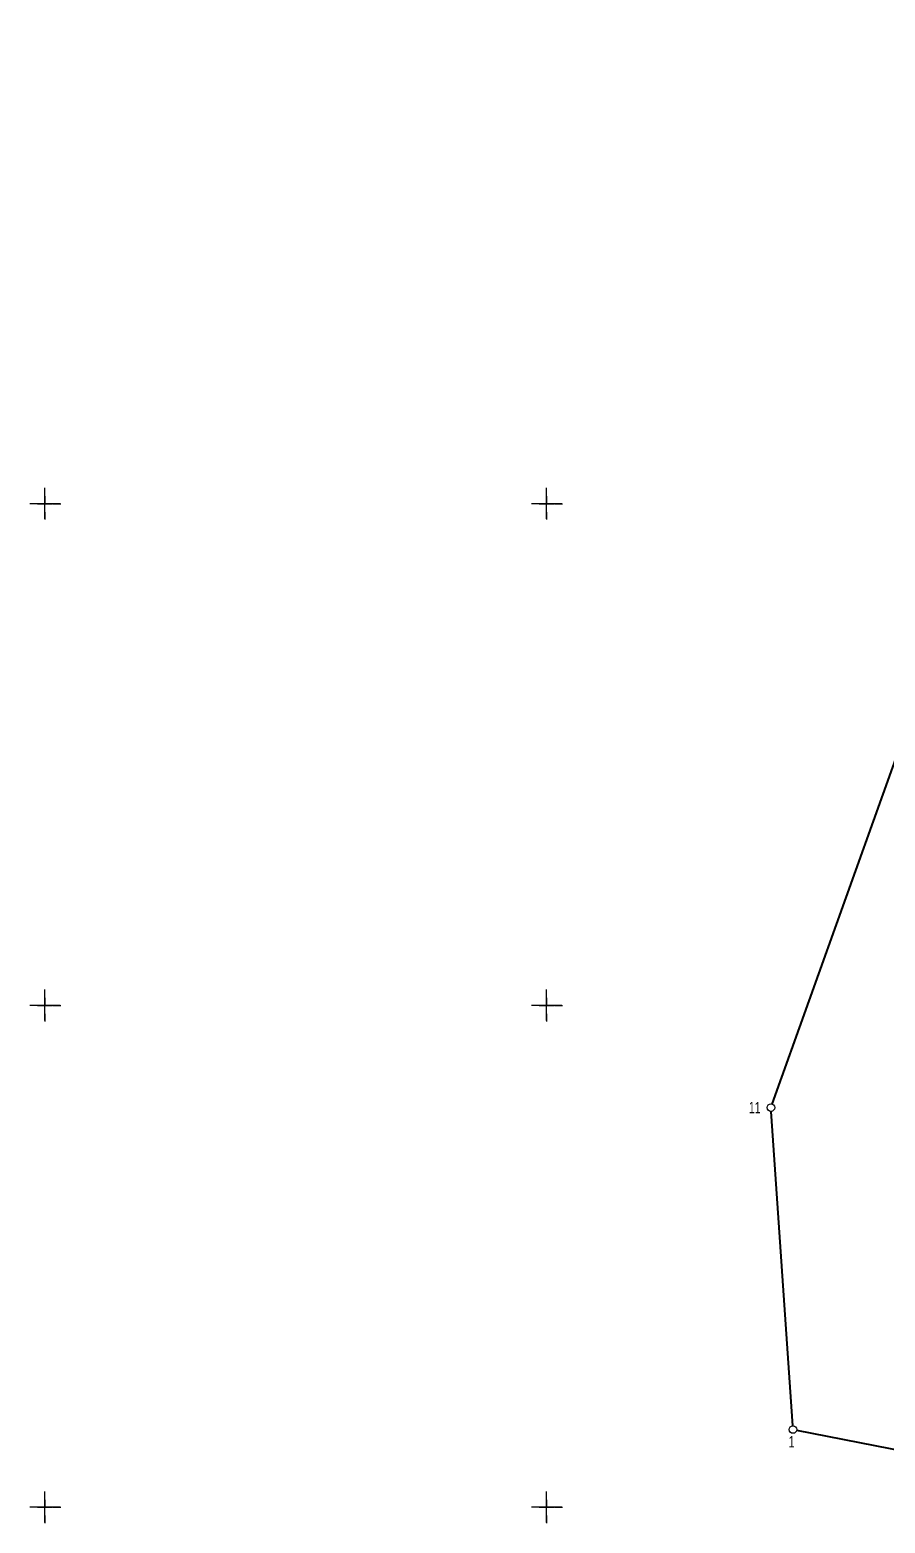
# Model space of a CAD drawing. Header units: millimetres. Extents: x 3232994 to 6468300, y 5635141 to 11269398.
# Drawn here: x 3232994 to 3233335, y 5635194 to 5635789 of the extents above; entities that cross this region are included whole.
import ezdxf
from ezdxf.enums import TextEntityAlignment as Align

# ---------------------------------------------------------------- set-up
doc = ezdxf.new("R2010")
doc.units = ezdxf.units.MM
doc.header["$LTSCALE"] = 2
for name, color, linetype in [('Гірничий відвід', 7, 'Continuous'), ('ИМЕНА', 7, 'Continuous'), ('кресты', 7, 'Continuous')]:
    doc.layers.add(name, color=color, linetype=linetype)
doc.styles.add('grad', font='grad.shx')

msp = doc.modelspace()

# ---------------------------------------------------------------- linework, layer by layer
at = {"layer": 'Гірничий відвід', "color": 7, "linetype": 'Continuous', "lineweight": 40}
for points in [[(3233289.93, 5635360.72), (3233466.87, 5635855.06)], [(3233298.08, 5635232.49), (3233289.53, 5635357.79)], [(3233299.66, 5635230.69), (3233486.33, 5635194.19)]]:
    msp.add_lwpolyline(points, dxfattribs=at)
at = {"layer": 'ИМЕНА', "color": 7}
for centre in [(3233289.42, 5635359.3), (3233298.18, 5635230.98)]:
    msp.add_circle(centre, 1.51, dxfattribs=at)
at = {"layer": 'кресты'}
for p, q in [((3233000, 5635600.32), (3233000, 5635606.33)), ((3233200, 5635600.32), (3233200, 5635606.33)), ((3233000, 5635600), (3232993.99, 5635600)), ((3233006.01, 5635600), (3233000, 5635600)), ((3233000, 5635593.99), (3233000, 5635600)), ((3233200, 5635600), (3233193.99, 5635600)), ((3233206.01, 5635600), (3233200, 5635600)), ((3233200, 5635593.99), (3233200, 5635600)), ((3233000, 5635400.32), (3233000, 5635406.33)), ((3233200, 5635400.32), (3233200, 5635406.33)), ((3233000, 5635400), (3232993.99, 5635400)), ((3233006.01, 5635400), (3233000, 5635400)), ((3233000, 5635393.99), (3233000, 5635400)), ((3233200, 5635400), (3233193.99, 5635400)), ((3233206.01, 5635400), (3233200, 5635400)), ((3233200, 5635393.99), (3233200, 5635400)), ((3233000, 5635200.32), (3233000, 5635206.33)), ((3233200, 5635200.32), (3233200, 5635206.33)), ((3233000, 5635200), (3232993.99, 5635200)), ((3233006.01, 5635200), (3233000, 5635200)), ((3233000, 5635193.99), (3233000, 5635200)), ((3233200, 5635200), (3233193.99, 5635200)), ((3233206.01, 5635200), (3233200, 5635200)), ((3233200, 5635193.99), (3233200, 5635200))]:
    msp.add_line(p, q, dxfattribs=at)
at = {"layer": 'кресты', "color": 7, "linetype": 'Continuous'}
for p, q in [((3233000, 5635597), (3233000, 5635603)), ((3233000, 5635597), (3233000, 5635603)), ((3233000, 5635603), (3233000, 5635600)), ((3233200, 5635597), (3233200, 5635603)), ((3233200, 5635597), (3233200, 5635603)), ((3233200, 5635603), (3233200, 5635600)), ((3232997, 5635600), (3233003, 5635600)), ((3232997, 5635600), (3233000, 5635600)), ((3233000, 5635600), (3233003, 5635600)), ((3233000, 5635596.67), (3233000, 5635593.67)), ((3233003.33, 5635600), (3233006.33, 5635600)), ((3233197, 5635600), (3233203, 5635600)), ((3233197, 5635600), (3233203, 5635600)), ((3233197, 5635600), (3233200, 5635600)), ((3233200, 5635596.67), (3233200, 5635593.67)), ((3233203.33, 5635600), (3233206.33, 5635600)), ((3232997, 5635400), (3233003, 5635400)), ((3232997, 5635400), (3233000, 5635400)), ((3233000, 5635397), (3233000, 5635403)), ((3233000, 5635397), (3233000, 5635403)), ((3233000, 5635403), (3233000, 5635400)), ((3233000, 5635400), (3233003, 5635400)), ((3233003.33, 5635400), (3233006.33, 5635400)), ((3233197, 5635400), (3233203, 5635400)), ((3233197, 5635400), (3233203, 5635400)), ((3233197, 5635400), (3233200, 5635400)), ((3233200, 5635397), (3233200, 5635403)), ((3233200, 5635397), (3233200, 5635403)), ((3233200, 5635403), (3233200, 5635400)), ((3233203.33, 5635400), (3233206.33, 5635400)), ((3233000, 5635396.67), (3233000, 5635393.67)), ((3233200, 5635396.67), (3233200, 5635393.67)), ((3233000, 5635197), (3233000, 5635203)), ((3233000, 5635197), (3233000, 5635203)), ((3233000, 5635203), (3233000, 5635200)), ((3233200, 5635197), (3233200, 5635203)), ((3233200, 5635197), (3233200, 5635203)), ((3233200, 5635203), (3233200, 5635200)), ((3232997, 5635200), (3233003, 5635200)), ((3232997, 5635200), (3233000, 5635200)), ((3233000, 5635200), (3233003, 5635200)), ((3233000, 5635196.67), (3233000, 5635193.67)), ((3233003.33, 5635200), (3233006.33, 5635200)), ((3233197, 5635200), (3233203, 5635200)), ((3233197, 5635200), (3233203, 5635200)), ((3233197, 5635200), (3233200, 5635200)), ((3233200, 5635196.67), (3233200, 5635193.67)), ((3233203.33, 5635200), (3233206.33, 5635200))]:
    msp.add_line(p, q, dxfattribs=at)

# ---------------------------------------------------------------- texts
at = {"layer": 'ИМЕНА', "color": 0, "style": 'grad', "width": 0.7}
for tag, p in [('11', (3233285.29, 5635357.05)), ('1', (3233298.8, 5635223.85))]:
    msp.add_attdef(tag, text='', height=4.5, dxfattribs=at).set_placement(p, align=Align.RIGHT)

doc.saveas('drawing.dxf')
